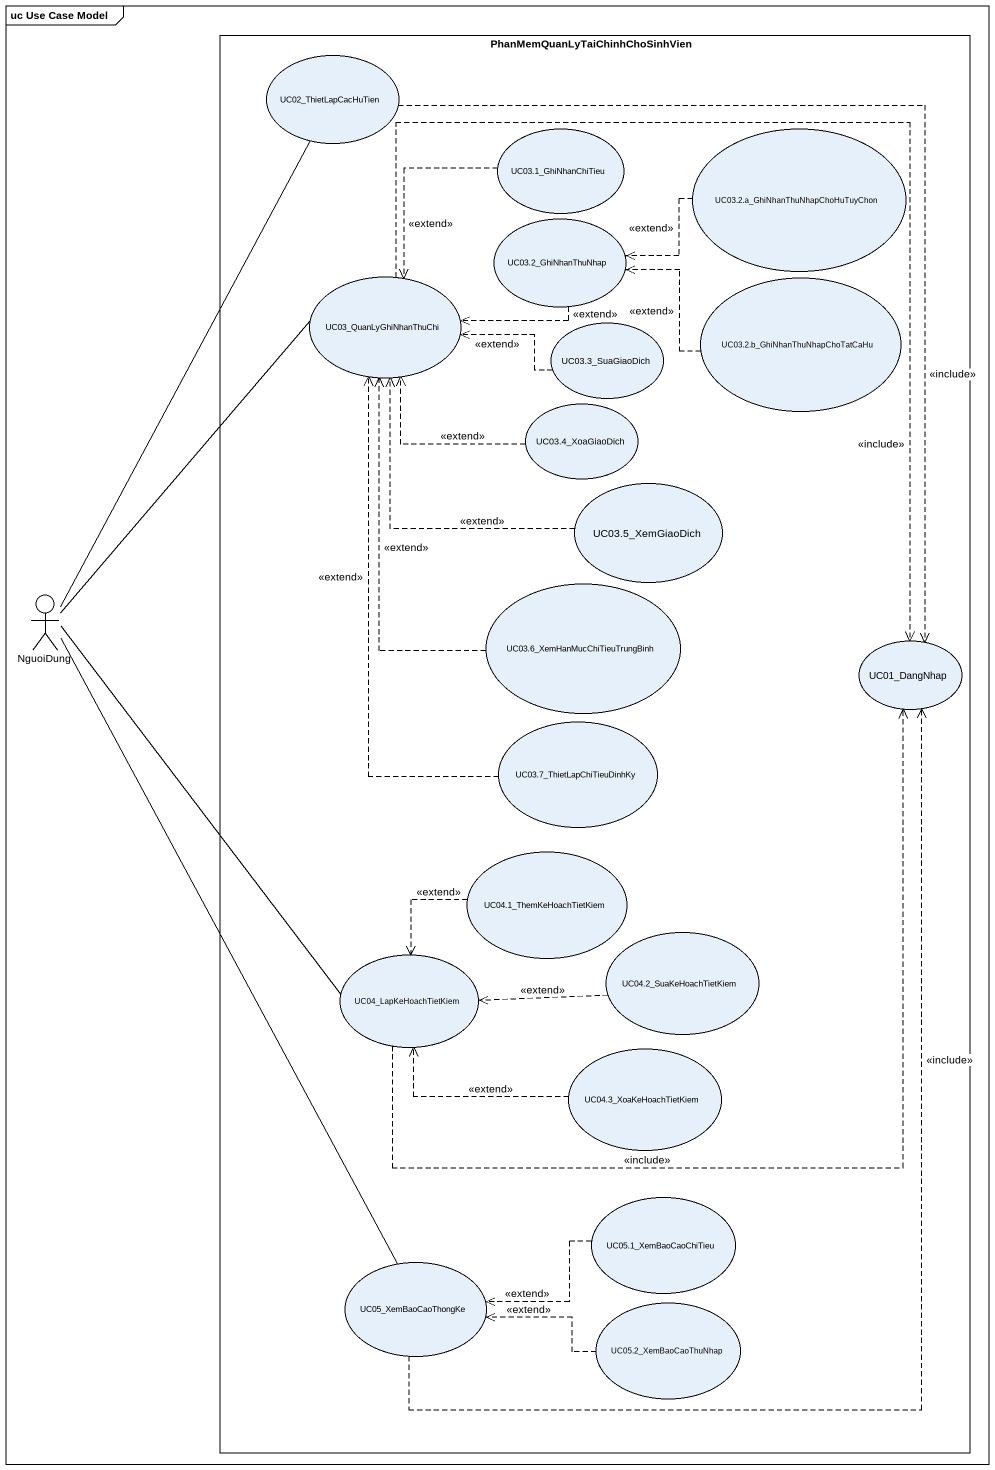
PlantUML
@startuml
mainframe uc Use Case Model
rectangle "PhanMemQuanLyTaiChinhChoSinhVien" as PhanMemQuanLyTaiChinhChoSinh {
  usecase UC02_ThietLapCacHuTien
  usecase "UC03.1_GhiNhanChiTieu" as UC03_1_GhiNhanChiTieu
  usecase "UC03.2.a_GhiNhanThuNhapChoHuTuyChon" as UC03_2_a
  usecase "UC03.2_GhiNhanThuNhap" as UC03_2_GhiNhanThuNhap
  usecase UC03_QuanLyGhiNhanThuChi
  usecase "UC03.2.b_GhiNhanThuNhapChoTatCaHu" as UC03_2_b
  usecase "UC03.3_SuaGiaoDich" as UC03_3_SuaGiaoDich
  usecase "UC03.4_XoaGiaoDich" as UC03_4_XoaGiaoDich
  usecase "UC03.5_XemGiaoDich" as UC03_5_XemGiaoDich
  usecase "UC03.6_XemHanMucChiTieuTrungBinh" as UC03_6_XemHanMucChiTieuTrung
  usecase UC01_DangNhap
  usecase "UC03.7_ThietLapChiTieuDinhKy" as UC03_7_ThietLapChiTieuDinhKy
  usecase "UC04.1_ThemKeHoachTietKiem" as UC04_1_ThemKeHoachTietKiem
  usecase UC04_LapKeHoachTietKiem
  usecase "UC04.2_SuaKeHoachTietKiem" as UC04_2_SuaKeHoachTietKiem
  usecase "UC04.3_XoaKeHoachTietKiem" as UC04_3_XoaKeHoachTietKiem
  usecase "UC05.1_XemBaoCaoChiTieu" as UC05_1_XemBaoCaoChiTieu
  usecase UC05_XemBaoCaoThongKe
  usecase "UC05.2_XemBaoCaoThuNhap" as UC05_2_XemBaoCaoThuNhap
}
actor NguoiDung
UC02_ThietLapCacHuTien ..> UC01_DangNhap : <<include>>
UC03_1_GhiNhanChiTieu ..> UC03_QuanLyGhiNhanThuChi : <<extend>>
UC03_2_a .left.> UC03_2_GhiNhanThuNhap : <<extend>>
UC03_2_GhiNhanThuNhap .left.> UC03_QuanLyGhiNhanThuChi : <<extend>>
UC03_QuanLyGhiNhanThuChi ..> UC01_DangNhap : <<include>>
UC03_2_b .left.> UC03_2_GhiNhanThuNhap : <<extend>>
UC03_3_SuaGiaoDich .left.> UC03_QuanLyGhiNhanThuChi : <<extend>>
UC03_4_XoaGiaoDich .left.> UC03_QuanLyGhiNhanThuChi : <<extend>>
UC03_5_XemGiaoDich .up.> UC03_QuanLyGhiNhanThuChi : <<extend>>
NguoiDung -up- UC02_ThietLapCacHuTien
NguoiDung -up- UC03_QuanLyGhiNhanThuChi
NguoiDung -- UC04_LapKeHoachTietKiem
NguoiDung -- UC05_XemBaoCaoThongKe
UC03_6_XemHanMucChiTieuTrung .up.> UC03_QuanLyGhiNhanThuChi : <<extend>>
UC03_7_ThietLapChiTieuDinhKy .up.> UC03_QuanLyGhiNhanThuChi : <<extend>>
UC04_1_ThemKeHoachTietKiem ..> UC04_LapKeHoachTietKiem : <<extend>>
UC04_LapKeHoachTietKiem .up.> UC01_DangNhap : <<include>>
UC04_2_SuaKeHoachTietKiem .left.> UC04_LapKeHoachTietKiem : <<extend>>
UC04_3_XoaKeHoachTietKiem .left.> UC04_LapKeHoachTietKiem : <<extend>>
UC05_1_XemBaoCaoChiTieu .left.> UC05_XemBaoCaoThongKe : <<extend>>
UC05_XemBaoCaoThongKe .up.> UC01_DangNhap : <<include>>
UC05_2_XemBaoCaoThuNhap .left.> UC05_XemBaoCaoThongKe : <<extend>>
@enduml
